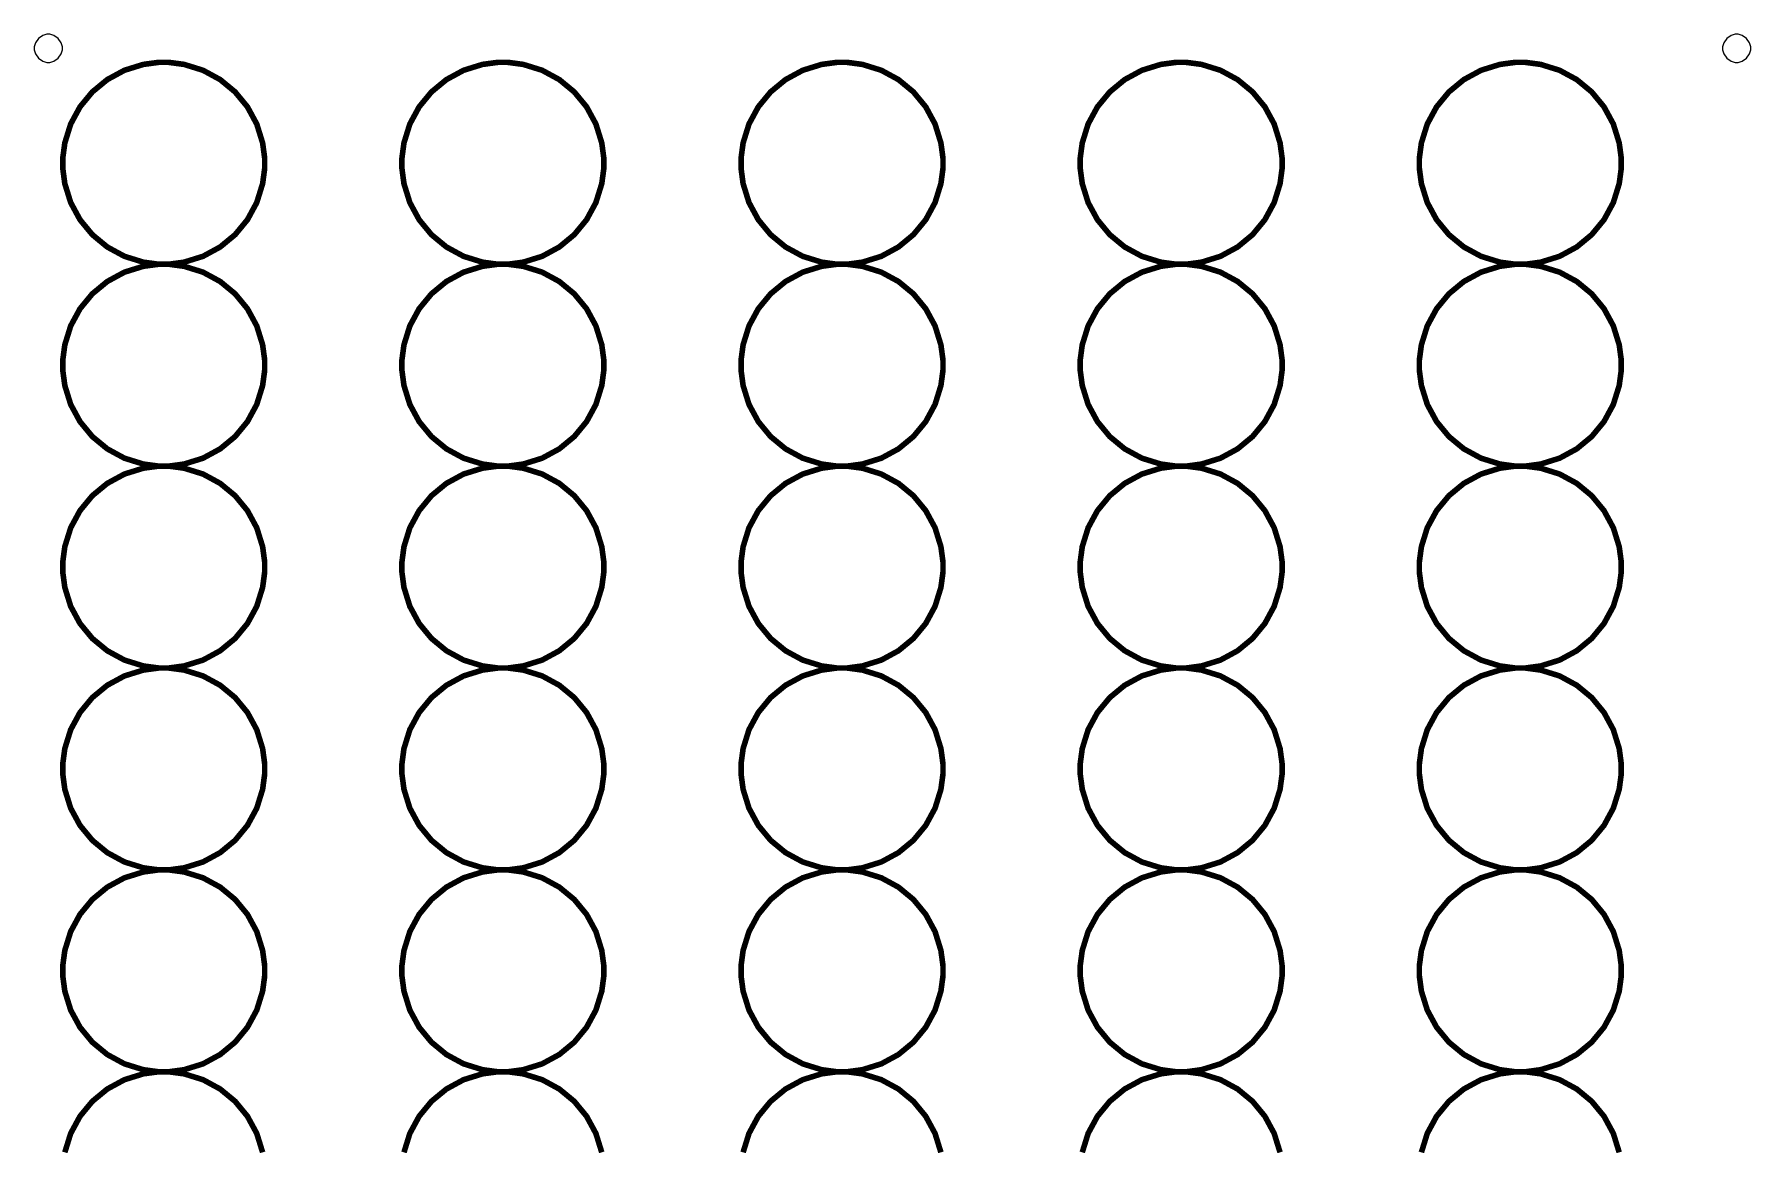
# Model space of a CAD drawing. Extents: x 0 to 216, y 0 to 279.
# Drawn here: x 0 to 215.9, y 139.7 to 279.4 of the extents above; entities that cross this region are included whole.
import ezdxf

# ---------------------------------------------------------------- set-up
doc = ezdxf.new("R2010")
doc.units = 0
doc.layers.add('C00-00-00-BLACK', color=7, linetype='CONTINUOUS')

msp = doc.modelspace()

# ---------------------------------------------------------------- linework, layer by layer
at = {"layer": 'C00-00-00-BLACK'}
for points in [[(3.52778, 277.636), (3.52778, 277.808), (3.3886, 278.324), (3.01101, 278.885), (2.45015, 279.262), (1.93477, 279.4), (1.76389, 279.4), (1.59163, 279.4), (1.07625, 279.262), (0.515387, 278.885), (0.137804, 278.324), (0, 277.808), (0, 277.636), (0, 277.465), (0.137804, 276.95), (0.515387, 276.389), (1.07625, 276.012), (1.59163, 275.872), (1.76389, 275.872), (1.93477, 275.872), (2.45015, 276.012), (3.01101, 276.389), (3.3886, 276.95), (3.52778, 277.465), (3.52778, 277.636)], [(3.52778, 277.636), (3.52778, 277.808), (3.3886, 278.324), (3.01101, 278.885), (2.45015, 279.262), (1.93477, 279.4), (1.76389, 279.4), (1.59163, 279.4), (1.07625, 279.262), (0.515387, 278.885), (0.137804, 278.324), (0, 277.808), (0, 277.636), (0, 277.465), (0.137804, 276.95), (0.515387, 276.389), (1.07625, 276.012), (1.59163, 275.872), (1.76389, 275.872), (1.93477, 275.872), (2.45015, 276.012), (3.01101, 276.389), (3.3886, 276.95), (3.52778, 277.465), (3.52778, 277.636)], [(3.52778, 277.636), (3.52778, 277.808), (3.3886, 278.324), (3.01101, 278.885), (2.45015, 279.262), (1.93477, 279.4), (1.76389, 279.4), (1.59163, 279.4), (1.07625, 279.262), (0.515387, 278.885), (0.137804, 278.324), (0, 277.808), (0, 277.636), (0, 277.465), (0.137804, 276.95), (0.515387, 276.389), (1.07625, 276.012), (1.59163, 275.872), (1.76389, 275.872), (1.93477, 275.872), (2.45015, 276.012), (3.01101, 276.389), (3.3886, 276.95), (3.52778, 277.465), (3.52778, 277.636)], [(3.52778, 277.636), (3.52778, 277.808), (3.3886, 278.324), (3.01101, 278.885), (2.45015, 279.262), (1.93477, 279.4), (1.76389, 279.4), (1.59163, 279.4), (1.07625, 279.262), (0.515387, 278.885), (0.137804, 278.324), (0, 277.808), (0, 277.636), (0, 277.465), (0.137804, 276.95), (0.515387, 276.389), (1.07625, 276.012), (1.59163, 275.872), (1.76389, 275.872), (1.93477, 275.872), (2.45015, 276.012), (3.01101, 276.389), (3.3886, 276.95), (3.52778, 277.465), (3.52778, 277.636)], [(3.52778, 277.636), (3.52778, 277.808), (3.3886, 278.324), (3.01101, 278.885), (2.45015, 279.262), (1.93477, 279.4), (1.76389, 279.4), (1.59163, 279.4), (1.07625, 279.262), (0.515387, 278.885), (0.137804, 278.324), (0, 277.808), (0, 277.636), (0, 277.465), (0.137804, 276.95), (0.515387, 276.389), (1.07625, 276.012), (1.59163, 275.872), (1.76389, 275.872), (1.93477, 275.872), (2.45015, 276.012), (3.01101, 276.389), (3.3886, 276.95), (3.52778, 277.465), (3.52778, 277.636)], [(3.52778, 277.636), (3.52778, 277.808), (3.3886, 278.324), (3.01101, 278.885), (2.45015, 279.262), (1.93477, 279.4), (1.76389, 279.4), (1.59163, 279.4), (1.07625, 279.262), (0.515387, 278.885), (0.137804, 278.324), (0, 277.808), (0, 277.636), (0, 277.465), (0.137804, 276.95), (0.515387, 276.389), (1.07625, 276.012), (1.59163, 275.872), (1.76389, 275.872), (1.93477, 275.872), (2.45015, 276.012), (3.01101, 276.389), (3.3886, 276.95), (3.52778, 277.465), (3.52778, 277.636)], [(3.52778, 277.636), (3.52778, 277.808), (3.3886, 278.324), (3.01101, 278.885), (2.45015, 279.262), (1.93477, 279.4), (1.76389, 279.4), (1.59163, 279.4), (1.07625, 279.262), (0.515387, 278.885), (0.137804, 278.324), (0, 277.808), (0, 277.636), (0, 277.465), (0.137804, 276.95), (0.515387, 276.389), (1.07625, 276.012), (1.59163, 275.872), (1.76389, 275.872), (1.93477, 275.872), (2.45015, 276.012), (3.01101, 276.389), (3.3886, 276.95), (3.52778, 277.465), (3.52778, 277.636)], [(3.52778, 277.636), (3.52778, 277.808), (3.3886, 278.324), (3.01101, 278.885), (2.45015, 279.262), (1.93477, 279.4), (1.76389, 279.4), (1.59163, 279.4), (1.07625, 279.262), (0.515387, 278.885), (0.137804, 278.324), (0, 277.808), (0, 277.636), (0, 277.465), (0.137804, 276.95), (0.515387, 276.389), (1.07625, 276.012), (1.59163, 275.872), (1.76389, 275.872), (1.93477, 275.872), (2.45015, 276.012), (3.01101, 276.389), (3.3886, 276.95), (3.52778, 277.465), (3.52778, 277.636)], [(3.52778, 277.636), (3.52778, 277.808), (3.3886, 278.324), (3.01101, 278.885), (2.45015, 279.262), (1.93477, 279.4), (1.76389, 279.4), (1.59163, 279.4), (1.07625, 279.262), (0.515387, 278.885), (0.137804, 278.324), (0, 277.808), (0, 277.636), (0, 277.465), (0.137804, 276.95), (0.515387, 276.389), (1.07625, 276.012), (1.59163, 275.872), (1.76389, 275.872), (1.93477, 275.872), (2.45015, 276.012), (3.01101, 276.389), (3.3886, 276.95), (3.52778, 277.465), (3.52778, 277.636)], [(3.52778, 277.636), (3.52778, 277.808), (3.3886, 278.324), (3.01101, 278.885), (2.45015, 279.262), (1.93477, 279.4), (1.76389, 279.4), (1.59163, 279.4), (1.07625, 279.262), (0.515387, 278.885), (0.137804, 278.324), (0, 277.808), (0, 277.636), (0, 277.465), (0.137804, 276.95), (0.515387, 276.389), (1.07625, 276.012), (1.59163, 275.872), (1.76389, 275.872), (1.93477, 275.872), (2.45015, 276.012), (3.01101, 276.389), (3.3886, 276.95), (3.52778, 277.465), (3.52778, 277.636)], [(215.9, 277.636), (215.9, 277.808), (215.761, 278.324), (215.383, 278.885), (214.822, 279.262), (214.307, 279.4), (214.136, 279.4), (213.964, 279.4), (213.449, 279.262), (212.888, 278.885), (212.51, 278.324), (212.372, 277.808), (212.372, 277.636), (212.372, 277.465), (212.51, 276.95), (212.888, 276.389), (213.449, 276.012), (213.964, 275.872), (214.136, 275.872), (214.307, 275.872), (214.822, 276.012), (215.383, 276.389), (215.761, 276.95), (215.9, 277.465), (215.9, 277.636)], [(215.9, 277.636), (215.9, 277.808), (215.761, 278.324), (215.383, 278.885), (214.822, 279.262), (214.307, 279.4), (214.136, 279.4), (213.964, 279.4), (213.449, 279.262), (212.888, 278.885), (212.51, 278.324), (212.372, 277.808), (212.372, 277.636), (212.372, 277.465), (212.51, 276.95), (212.888, 276.389), (213.449, 276.012), (213.964, 275.872), (214.136, 275.872), (214.307, 275.872), (214.822, 276.012), (215.383, 276.389), (215.761, 276.95), (215.9, 277.465), (215.9, 277.636)], [(215.9, 277.636), (215.9, 277.808), (215.761, 278.324), (215.383, 278.885), (214.822, 279.262), (214.307, 279.4), (214.136, 279.4), (213.964, 279.4), (213.449, 279.262), (212.888, 278.885), (212.51, 278.324), (212.372, 277.808), (212.372, 277.636), (212.372, 277.465), (212.51, 276.95), (212.888, 276.389), (213.449, 276.012), (213.964, 275.872), (214.136, 275.872), (214.307, 275.872), (214.822, 276.012), (215.383, 276.389), (215.761, 276.95), (215.9, 277.465), (215.9, 277.636)], [(215.9, 277.636), (215.9, 277.808), (215.761, 278.324), (215.383, 278.885), (214.822, 279.262), (214.307, 279.4), (214.136, 279.4), (213.964, 279.4), (213.449, 279.262), (212.888, 278.885), (212.51, 278.324), (212.372, 277.808), (212.372, 277.636), (212.372, 277.465), (212.51, 276.95), (212.888, 276.389), (213.449, 276.012), (213.964, 275.872), (214.136, 275.872), (214.307, 275.872), (214.822, 276.012), (215.383, 276.389), (215.761, 276.95), (215.9, 277.465), (215.9, 277.636)], [(215.9, 277.636), (215.9, 277.808), (215.761, 278.324), (215.383, 278.885), (214.822, 279.262), (214.307, 279.4), (214.136, 279.4), (213.964, 279.4), (213.449, 279.262), (212.888, 278.885), (212.51, 278.324), (212.372, 277.808), (212.372, 277.636), (212.372, 277.465), (212.51, 276.95), (212.888, 276.389), (213.449, 276.012), (213.964, 275.872), (214.136, 275.872), (214.307, 275.872), (214.822, 276.012), (215.383, 276.389), (215.761, 276.95), (215.9, 277.465), (215.9, 277.636)], [(215.9, 277.636), (215.9, 277.808), (215.761, 278.324), (215.383, 278.885), (214.822, 279.262), (214.307, 279.4), (214.136, 279.4), (213.964, 279.4), (213.449, 279.262), (212.888, 278.885), (212.51, 278.324), (212.372, 277.808), (212.372, 277.636), (212.372, 277.465), (212.51, 276.95), (212.888, 276.389), (213.449, 276.012), (213.964, 275.872), (214.136, 275.872), (214.307, 275.872), (214.822, 276.012), (215.383, 276.389), (215.761, 276.95), (215.9, 277.465), (215.9, 277.636)], [(215.9, 277.636), (215.9, 277.808), (215.761, 278.324), (215.383, 278.885), (214.822, 279.262), (214.307, 279.4), (214.136, 279.4), (213.964, 279.4), (213.449, 279.262), (212.888, 278.885), (212.51, 278.324), (212.372, 277.808), (212.372, 277.636), (212.372, 277.465), (212.51, 276.95), (212.888, 276.389), (213.449, 276.012), (213.964, 275.872), (214.136, 275.872), (214.307, 275.872), (214.822, 276.012), (215.383, 276.389), (215.761, 276.95), (215.9, 277.465), (215.9, 277.636)], [(215.9, 277.636), (215.9, 277.808), (215.761, 278.324), (215.383, 278.885), (214.822, 279.262), (214.307, 279.4), (214.136, 279.4), (213.964, 279.4), (213.449, 279.262), (212.888, 278.885), (212.51, 278.324), (212.372, 277.808), (212.372, 277.636), (212.372, 277.465), (212.51, 276.95), (212.888, 276.389), (213.449, 276.012), (213.964, 275.872), (214.136, 275.872), (214.307, 275.872), (214.822, 276.012), (215.383, 276.389), (215.761, 276.95), (215.9, 277.465), (215.9, 277.636)], [(215.9, 277.636), (215.9, 277.808), (215.761, 278.324), (215.383, 278.885), (214.822, 279.262), (214.307, 279.4), (214.136, 279.4), (213.964, 279.4), (213.449, 279.262), (212.888, 278.885), (212.51, 278.324), (212.372, 277.808), (212.372, 277.636), (212.372, 277.465), (212.51, 276.95), (212.888, 276.389), (213.449, 276.012), (213.964, 275.872), (214.136, 275.872), (214.307, 275.872), (214.822, 276.012), (215.383, 276.389), (215.761, 276.95), (215.9, 277.465), (215.9, 277.636)], [(215.9, 277.636), (215.9, 277.808), (215.761, 278.324), (215.383, 278.885), (214.822, 279.262), (214.307, 279.4), (214.136, 279.4), (213.964, 279.4), (213.449, 279.262), (212.888, 278.885), (212.51, 278.324), (212.372, 277.808), (212.372, 277.636), (212.372, 277.465), (212.51, 276.95), (212.888, 276.389), (213.449, 276.012), (213.964, 275.872), (214.136, 275.872), (214.307, 275.872), (214.822, 276.012), (215.383, 276.389), (215.761, 276.95), (215.9, 277.465), (215.9, 277.636)]]:
    msp.add_lwpolyline(points, close=True, dxfattribs=at)
at = {"layer": 'C00-00-00-BLACK', "const_width": 0.705556}
for points in [[(28.9774, 263.172), (28.9774, 263.813), (28.7183, 265.733), (27.9783, 268.115), (26.807, 270.273), (25.2567, 272.153), (23.377, 273.703), (21.219, 274.875), (18.8364, 275.615), (16.9168, 275.872), (16.2774, 275.872), (15.6366, 275.872), (13.717, 275.615), (11.3344, 274.875), (9.17635, 273.703), (7.29671, 272.153), (5.74643, 270.273), (4.5751, 268.115), (3.83508, 265.733), (3.57738, 263.813), (3.57738, 263.172), (3.57738, 262.533), (3.83508, 260.613), (4.5751, 258.231), (5.74643, 256.073), (7.29671, 254.193), (9.17635, 252.643), (11.3344, 251.471), (13.717, 250.731), (15.6366, 250.472), (16.2774, 250.472), (16.9168, 250.472), (18.8364, 250.731), (21.219, 251.471), (23.377, 252.643), (25.2567, 254.193), (26.807, 256.073), (27.9783, 258.231), (28.7183, 260.613), (28.9774, 262.533), (28.9774, 263.172)], [(71.6386, 263.172), (71.6386, 263.813), (71.3796, 265.733), (70.6395, 268.115), (69.4683, 270.273), (67.9178, 272.153), (66.0382, 273.703), (63.8803, 274.875), (61.4976, 275.615), (59.5782, 275.872), (58.9386, 275.872), (58.2979, 275.872), (56.3785, 275.615), (53.9958, 274.875), (51.8375, 273.703), (49.9579, 272.153), (48.4078, 270.273), (47.2362, 268.115), (46.4965, 265.733), (46.2386, 263.813), (46.2386, 263.172), (46.2386, 262.533), (46.4965, 260.613), (47.2362, 258.231), (48.4078, 256.073), (49.9579, 254.193), (51.8375, 252.643), (53.9958, 251.471), (56.3785, 250.731), (58.2979, 250.472), (58.9386, 250.472), (59.5782, 250.472), (61.4976, 250.731), (63.8803, 251.471), (66.0382, 252.643), (67.9178, 254.193), (69.4683, 256.073), (70.6395, 258.231), (71.3796, 260.613), (71.6386, 262.533), (71.6386, 263.172)], [(114.3, 263.172), (114.3, 263.813), (114.041, 265.733), (113.301, 268.115), (112.13, 270.273), (110.579, 272.153), (108.7, 273.703), (106.542, 274.875), (104.159, 275.615), (102.24, 275.872), (101.6, 275.872), (100.959, 275.872), (99.0395, 275.615), (96.6569, 274.875), (94.4989, 273.703), (92.6193, 272.153), (91.0689, 270.273), (89.8977, 268.115), (89.1575, 265.733), (88.9, 263.813), (88.9, 263.172), (88.9, 262.533), (89.1575, 260.613), (89.8977, 258.231), (91.0689, 256.073), (92.6193, 254.193), (94.4989, 252.643), (96.6569, 251.471), (99.0395, 250.731), (100.959, 250.472), (101.6, 250.472), (102.24, 250.472), (104.159, 250.731), (106.542, 251.471), (108.7, 252.643), (110.579, 254.193), (112.13, 256.073), (113.301, 258.231), (114.041, 260.613), (114.3, 262.533), (114.3, 263.172)], [(156.961, 263.172), (156.961, 263.813), (156.702, 265.733), (155.962, 268.115), (154.791, 270.273), (153.241, 272.153), (151.361, 273.703), (149.203, 274.875), (146.82, 275.615), (144.901, 275.872), (144.261, 275.872), (143.62, 275.872), (141.701, 275.615), (139.318, 274.875), (137.16, 273.703), (135.281, 272.153), (133.73, 270.273), (132.559, 268.115), (131.819, 265.733), (131.561, 263.813), (131.561, 263.172), (131.561, 262.533), (131.819, 260.613), (132.559, 258.231), (133.73, 256.073), (135.281, 254.193), (137.16, 252.643), (139.318, 251.471), (141.701, 250.731), (143.62, 250.472), (144.261, 250.472), (144.901, 250.472), (146.82, 250.731), (149.203, 251.471), (151.361, 252.643), (153.241, 254.193), (154.791, 256.073), (155.962, 258.231), (156.702, 260.613), (156.961, 262.533), (156.961, 263.172)], [(199.622, 263.172), (199.622, 263.813), (199.364, 265.733), (198.623, 268.115), (197.452, 270.273), (195.902, 272.153), (194.022, 273.703), (191.864, 274.875), (189.482, 275.615), (187.562, 275.872), (186.922, 275.872), (186.282, 275.872), (184.362, 275.615), (181.98, 274.875), (179.821, 273.703), (177.942, 272.153), (176.392, 270.273), (175.22, 268.115), (174.48, 265.733), (174.222, 263.813), (174.222, 263.172), (174.222, 262.533), (174.48, 260.613), (175.22, 258.231), (176.392, 256.073), (177.942, 254.193), (179.821, 252.643), (181.98, 251.471), (184.362, 250.731), (186.282, 250.472), (186.922, 250.472), (187.562, 250.472), (189.482, 250.731), (191.864, 251.471), (194.022, 252.643), (195.902, 254.193), (197.452, 256.073), (198.623, 258.231), (199.364, 260.613), (199.622, 262.533), (199.622, 263.172)], [(28.9774, 237.772), (28.9774, 238.413), (28.7183, 240.333), (27.9783, 242.715), (26.807, 244.873), (25.2567, 246.753), (23.377, 248.303), (21.219, 249.475), (18.8364, 250.215), (16.9168, 250.472), (16.2774, 250.472), (15.6366, 250.472), (13.717, 250.215), (11.3344, 249.475), (9.17635, 248.303), (7.29671, 246.753), (5.74643, 244.873), (4.5751, 242.715), (3.83508, 240.333), (3.57738, 238.413), (3.57738, 237.772), (3.57738, 237.133), (3.83508, 235.213), (4.5751, 232.831), (5.74643, 230.673), (7.29671, 228.793), (9.17635, 227.243), (11.3344, 226.071), (13.717, 225.331), (15.6366, 225.072), (16.2774, 225.072), (16.9168, 225.072), (18.8364, 225.331), (21.219, 226.071), (23.377, 227.243), (25.2567, 228.793), (26.807, 230.673), (27.9783, 232.831), (28.7183, 235.213), (28.9774, 237.133), (28.9774, 237.772)], [(71.6386, 237.772), (71.6386, 238.413), (71.3796, 240.333), (70.6395, 242.715), (69.4683, 244.873), (67.9178, 246.753), (66.0382, 248.303), (63.8803, 249.475), (61.4976, 250.215), (59.5782, 250.472), (58.9386, 250.472), (58.2979, 250.472), (56.3785, 250.215), (53.9958, 249.475), (51.8375, 248.303), (49.9579, 246.753), (48.4078, 244.873), (47.2362, 242.715), (46.4965, 240.333), (46.2386, 238.413), (46.2386, 237.772), (46.2386, 237.133), (46.4965, 235.213), (47.2362, 232.831), (48.4078, 230.673), (49.9579, 228.793), (51.8375, 227.243), (53.9958, 226.071), (56.3785, 225.331), (58.2979, 225.072), (58.9386, 225.072), (59.5782, 225.072), (61.4976, 225.331), (63.8803, 226.071), (66.0382, 227.243), (67.9178, 228.793), (69.4683, 230.673), (70.6395, 232.831), (71.3796, 235.213), (71.6386, 237.133), (71.6386, 237.772)], [(114.3, 237.772), (114.3, 238.413), (114.041, 240.333), (113.301, 242.715), (112.13, 244.873), (110.579, 246.753), (108.7, 248.303), (106.542, 249.475), (104.159, 250.215), (102.24, 250.472), (101.6, 250.472), (100.959, 250.472), (99.0395, 250.215), (96.6569, 249.475), (94.4989, 248.303), (92.6193, 246.753), (91.0689, 244.873), (89.8977, 242.715), (89.1575, 240.333), (88.9, 238.413), (88.9, 237.772), (88.9, 237.133), (89.1575, 235.213), (89.8977, 232.831), (91.0689, 230.673), (92.6193, 228.793), (94.4989, 227.243), (96.6569, 226.071), (99.0395, 225.331), (100.959, 225.072), (101.6, 225.072), (102.24, 225.072), (104.159, 225.331), (106.542, 226.071), (108.7, 227.243), (110.579, 228.793), (112.13, 230.673), (113.301, 232.831), (114.041, 235.213), (114.3, 237.133), (114.3, 237.772)], [(156.961, 237.772), (156.961, 238.413), (156.702, 240.333), (155.962, 242.715), (154.791, 244.873), (153.241, 246.753), (151.361, 248.303), (149.203, 249.475), (146.82, 250.215), (144.901, 250.472), (144.261, 250.472), (143.62, 250.472), (141.701, 250.215), (139.318, 249.475), (137.16, 248.303), (135.281, 246.753), (133.73, 244.873), (132.559, 242.715), (131.819, 240.333), (131.561, 238.413), (131.561, 237.772), (131.561, 237.133), (131.819, 235.213), (132.559, 232.831), (133.73, 230.673), (135.281, 228.793), (137.16, 227.243), (139.318, 226.071), (141.701, 225.331), (143.62, 225.072), (144.261, 225.072), (144.901, 225.072), (146.82, 225.331), (149.203, 226.071), (151.361, 227.243), (153.241, 228.793), (154.791, 230.673), (155.962, 232.831), (156.702, 235.213), (156.961, 237.133), (156.961, 237.772)], [(199.622, 237.772), (199.622, 238.413), (199.364, 240.333), (198.623, 242.715), (197.452, 244.873), (195.902, 246.753), (194.022, 248.303), (191.864, 249.475), (189.482, 250.215), (187.562, 250.472), (186.922, 250.472), (186.282, 250.472), (184.362, 250.215), (181.98, 249.475), (179.821, 248.303), (177.942, 246.753), (176.392, 244.873), (175.22, 242.715), (174.48, 240.333), (174.222, 238.413), (174.222, 237.772), (174.222, 237.133), (174.48, 235.213), (175.22, 232.831), (176.392, 230.673), (177.942, 228.793), (179.821, 227.243), (181.98, 226.071), (184.362, 225.331), (186.282, 225.072), (186.922, 225.072), (187.562, 225.072), (189.482, 225.331), (191.864, 226.071), (194.022, 227.243), (195.902, 228.793), (197.452, 230.673), (198.623, 232.831), (199.364, 235.213), (199.622, 237.133), (199.622, 237.772)], [(28.9774, 212.372), (28.9774, 213.013), (28.7183, 214.933), (27.9783, 217.315), (26.807, 219.473), (25.2567, 221.353), (23.377, 222.903), (21.219, 224.075), (18.8364, 224.815), (16.9168, 225.072), (16.2774, 225.072), (15.6366, 225.072), (13.717, 224.815), (11.3344, 224.075), (9.17635, 222.903), (7.29671, 221.353), (5.74643, 219.473), (4.5751, 217.315), (3.83508, 214.933), (3.57738, 213.013), (3.57738, 212.372), (3.57738, 211.733), (3.83508, 209.813), (4.5751, 207.431), (5.74643, 205.273), (7.29671, 203.393), (9.17635, 201.843), (11.3344, 200.671), (13.717, 199.931), (15.6366, 199.672), (16.2774, 199.672), (16.9168, 199.672), (18.8364, 199.931), (21.219, 200.671), (23.377, 201.843), (25.2567, 203.393), (26.807, 205.273), (27.9783, 207.431), (28.7183, 209.813), (28.9774, 211.733), (28.9774, 212.372)], [(71.6386, 212.372), (71.6386, 213.013), (71.3796, 214.933), (70.6395, 217.315), (69.4683, 219.473), (67.9178, 221.353), (66.0382, 222.903), (63.8803, 224.075), (61.4976, 224.815), (59.5782, 225.072), (58.9386, 225.072), (58.2979, 225.072), (56.3785, 224.815), (53.9958, 224.075), (51.8375, 222.903), (49.9579, 221.353), (48.4078, 219.473), (47.2362, 217.315), (46.4965, 214.933), (46.2386, 213.013), (46.2386, 212.372), (46.2386, 211.733), (46.4965, 209.813), (47.2362, 207.431), (48.4078, 205.273), (49.9579, 203.393), (51.8375, 201.843), (53.9958, 200.671), (56.3785, 199.931), (58.2979, 199.672), (58.9386, 199.672), (59.5782, 199.672), (61.4976, 199.931), (63.8803, 200.671), (66.0382, 201.843), (67.9178, 203.393), (69.4683, 205.273), (70.6395, 207.431), (71.3796, 209.813), (71.6386, 211.733), (71.6386, 212.372)], [(114.3, 212.372), (114.3, 213.013), (114.041, 214.933), (113.301, 217.315), (112.13, 219.473), (110.579, 221.353), (108.7, 222.903), (106.542, 224.075), (104.159, 224.815), (102.24, 225.072), (101.6, 225.072), (100.959, 225.072), (99.0395, 224.815), (96.6569, 224.075), (94.4989, 222.903), (92.6193, 221.353), (91.0689, 219.473), (89.8977, 217.315), (89.1575, 214.933), (88.9, 213.013), (88.9, 212.372), (88.9, 211.733), (89.1575, 209.813), (89.8977, 207.431), (91.0689, 205.273), (92.6193, 203.393), (94.4989, 201.843), (96.6569, 200.671), (99.0395, 199.931), (100.959, 199.672), (101.6, 199.672), (102.24, 199.672), (104.159, 199.931), (106.542, 200.671), (108.7, 201.843), (110.579, 203.393), (112.13, 205.273), (113.301, 207.431), (114.041, 209.813), (114.3, 211.733), (114.3, 212.372)], [(156.961, 212.372), (156.961, 213.013), (156.702, 214.933), (155.962, 217.315), (154.791, 219.473), (153.241, 221.353), (151.361, 222.903), (149.203, 224.075), (146.82, 224.815), (144.901, 225.072), (144.261, 225.072), (143.62, 225.072), (141.701, 224.815), (139.318, 224.075), (137.16, 222.903), (135.281, 221.353), (133.73, 219.473), (132.559, 217.315), (131.819, 214.933), (131.561, 213.013), (131.561, 212.372), (131.561, 211.733), (131.819, 209.813), (132.559, 207.431), (133.73, 205.273), (135.281, 203.393), (137.16, 201.843), (139.318, 200.671), (141.701, 199.931), (143.62, 199.672), (144.261, 199.672), (144.901, 199.672), (146.82, 199.931), (149.203, 200.671), (151.361, 201.843), (153.241, 203.393), (154.791, 205.273), (155.962, 207.431), (156.702, 209.813), (156.961, 211.733), (156.961, 212.372)], [(199.622, 212.372), (199.622, 213.013), (199.364, 214.933), (198.623, 217.315), (197.452, 219.473), (195.902, 221.353), (194.022, 222.903), (191.864, 224.075), (189.482, 224.815), (187.562, 225.072), (186.922, 225.072), (186.282, 225.072), (184.362, 224.815), (181.98, 224.075), (179.821, 222.903), (177.942, 221.353), (176.392, 219.473), (175.22, 217.315), (174.48, 214.933), (174.222, 213.013), (174.222, 212.372), (174.222, 211.733), (174.48, 209.813), (175.22, 207.431), (176.392, 205.273), (177.942, 203.393), (179.821, 201.843), (181.98, 200.671), (184.362, 199.931), (186.282, 199.672), (186.922, 199.672), (187.562, 199.672), (189.482, 199.931), (191.864, 200.671), (194.022, 201.843), (195.902, 203.393), (197.452, 205.273), (198.623, 207.431), (199.364, 209.813), (199.622, 211.733), (199.622, 212.372)], [(28.9774, 186.972), (28.9774, 187.613), (28.7183, 189.533), (27.9783, 191.915), (26.807, 194.073), (25.2567, 195.953), (23.377, 197.503), (21.219, 198.675), (18.8364, 199.415), (16.9168, 199.672), (16.2774, 199.672), (15.6366, 199.672), (13.717, 199.415), (11.3344, 198.675), (9.17635, 197.503), (7.29671, 195.953), (5.74643, 194.073), (4.5751, 191.915), (3.83508, 189.533), (3.57738, 187.613), (3.57738, 186.972), (3.57738, 186.333), (3.83508, 184.413), (4.5751, 182.031), (5.74643, 179.873), (7.29671, 177.993), (9.17635, 176.443), (11.3344, 175.271), (13.717, 174.531), (15.6366, 174.272), (16.2774, 174.272), (16.9168, 174.272), (18.8364, 174.531), (21.219, 175.271), (23.377, 176.443), (25.2567, 177.993), (26.807, 179.873), (27.9783, 182.031), (28.7183, 184.413), (28.9774, 186.333), (28.9774, 186.972)], [(71.6386, 186.972), (71.6386, 187.613), (71.3796, 189.533), (70.6395, 191.915), (69.4683, 194.073), (67.9178, 195.953), (66.0382, 197.503), (63.8803, 198.675), (61.4976, 199.415), (59.5782, 199.672), (58.9386, 199.672), (58.2979, 199.672), (56.3785, 199.415), (53.9958, 198.675), (51.8375, 197.503), (49.9579, 195.953), (48.4078, 194.073), (47.2362, 191.915), (46.4965, 189.533), (46.2386, 187.613), (46.2386, 186.972), (46.2386, 186.333), (46.4965, 184.413), (47.2362, 182.031), (48.4078, 179.873), (49.9579, 177.993), (51.8375, 176.443), (53.9958, 175.271), (56.3785, 174.531), (58.2979, 174.272), (58.9386, 174.272), (59.5782, 174.272), (61.4976, 174.531), (63.8803, 175.271), (66.0382, 176.443), (67.9178, 177.993), (69.4683, 179.873), (70.6395, 182.031), (71.3796, 184.413), (71.6386, 186.333), (71.6386, 186.972)], [(114.3, 186.972), (114.3, 187.613), (114.041, 189.533), (113.301, 191.915), (112.13, 194.073), (110.579, 195.953), (108.7, 197.503), (106.542, 198.675), (104.159, 199.415), (102.24, 199.672), (101.6, 199.672), (100.959, 199.672), (99.0395, 199.415), (96.6569, 198.675), (94.4989, 197.503), (92.6193, 195.953), (91.0689, 194.073), (89.8977, 191.915), (89.1575, 189.533), (88.9, 187.613), (88.9, 186.972), (88.9, 186.333), (89.1575, 184.413), (89.8977, 182.031), (91.0689, 179.873), (92.6193, 177.993), (94.4989, 176.443), (96.6569, 175.271), (99.0395, 174.531), (100.959, 174.272), (101.6, 174.272), (102.24, 174.272), (104.159, 174.531), (106.542, 175.271), (108.7, 176.443), (110.579, 177.993), (112.13, 179.873), (113.301, 182.031), (114.041, 184.413), (114.3, 186.333), (114.3, 186.972)], [(156.961, 186.972), (156.961, 187.613), (156.702, 189.533), (155.962, 191.915), (154.791, 194.073), (153.241, 195.953), (151.361, 197.503), (149.203, 198.675), (146.82, 199.415), (144.901, 199.672), (144.261, 199.672), (143.62, 199.672), (141.701, 199.415), (139.318, 198.675), (137.16, 197.503), (135.281, 195.953), (133.73, 194.073), (132.559, 191.915), (131.819, 189.533), (131.561, 187.613), (131.561, 186.972), (131.561, 186.333), (131.819, 184.413), (132.559, 182.031), (133.73, 179.873), (135.281, 177.993), (137.16, 176.443), (139.318, 175.271), (141.701, 174.531), (143.62, 174.272), (144.261, 174.272), (144.901, 174.272), (146.82, 174.531), (149.203, 175.271), (151.361, 176.443), (153.241, 177.993), (154.791, 179.873), (155.962, 182.031), (156.702, 184.413), (156.961, 186.333), (156.961, 186.972)], [(199.622, 186.972), (199.622, 187.613), (199.364, 189.533), (198.623, 191.915), (197.452, 194.073), (195.902, 195.953), (194.022, 197.503), (191.864, 198.675), (189.482, 199.415), (187.562, 199.672), (186.922, 199.672), (186.282, 199.672), (184.362, 199.415), (181.98, 198.675), (179.821, 197.503), (177.942, 195.953), (176.392, 194.073), (175.22, 191.915), (174.48, 189.533), (174.222, 187.613), (174.222, 186.972), (174.222, 186.333), (174.48, 184.413), (175.22, 182.031), (176.392, 179.873), (177.942, 177.993), (179.821, 176.443), (181.98, 175.271), (184.362, 174.531), (186.282, 174.272), (186.922, 174.272), (187.562, 174.272), (189.482, 174.531), (191.864, 175.271), (194.022, 176.443), (195.902, 177.993), (197.452, 179.873), (198.623, 182.031), (199.364, 184.413), (199.622, 186.333), (199.622, 186.972)], [(28.9774, 161.572), (28.9774, 162.213), (28.7183, 164.133), (27.9783, 166.515), (26.807, 168.673), (25.2567, 170.553), (23.377, 172.103), (21.219, 173.275), (18.8364, 174.015), (16.9168, 174.272), (16.2774, 174.272), (15.6366, 174.272), (13.717, 174.015), (11.3344, 173.275), (9.17635, 172.103), (7.29671, 170.553), (5.74643, 168.673), (4.5751, 166.515), (3.83508, 164.133), (3.57738, 162.213), (3.57738, 161.572), (3.57738, 160.933), (3.83508, 159.013), (4.5751, 156.631), (5.74643, 154.473), (7.29671, 152.593), (9.17635, 151.043), (11.3344, 149.871), (13.717, 149.131), (15.6366, 148.872), (16.2774, 148.872), (16.9168, 148.872), (18.8364, 149.131), (21.219, 149.871), (23.377, 151.043), (25.2567, 152.593), (26.807, 154.473), (27.9783, 156.631), (28.7183, 159.013), (28.9774, 160.933), (28.9774, 161.572)], [(71.6386, 161.572), (71.6386, 162.213), (71.3796, 164.133), (70.6395, 166.515), (69.4683, 168.673), (67.9178, 170.553), (66.0382, 172.103), (63.8803, 173.275), (61.4976, 174.015), (59.5782, 174.272), (58.9386, 174.272), (58.2979, 174.272), (56.3785, 174.015), (53.9958, 173.275), (51.8375, 172.103), (49.9579, 170.553), (48.4078, 168.673), (47.2362, 166.515), (46.4965, 164.133), (46.2386, 162.213), (46.2386, 161.572), (46.2386, 160.933), (46.4965, 159.013), (47.2362, 156.631), (48.4078, 154.473), (49.9579, 152.593), (51.8375, 151.043), (53.9958, 149.871), (56.3785, 149.131), (58.2979, 148.872), (58.9386, 148.872), (59.5782, 148.872), (61.4976, 149.131), (63.8803, 149.871), (66.0382, 151.043), (67.9178, 152.593), (69.4683, 154.473), (70.6395, 156.631), (71.3796, 159.013), (71.6386, 160.933), (71.6386, 161.572)], [(114.3, 161.572), (114.3, 162.213), (114.041, 164.133), (113.301, 166.515), (112.13, 168.673), (110.579, 170.553), (108.7, 172.103), (106.542, 173.275), (104.159, 174.015), (102.24, 174.272), (101.6, 174.272), (100.959, 174.272), (99.0395, 174.015), (96.6569, 173.275), (94.4989, 172.103), (92.6193, 170.553), (91.0689, 168.673), (89.8977, 166.515), (89.1575, 164.133), (88.9, 162.213), (88.9, 161.572), (88.9, 160.933), (89.1575, 159.013), (89.8977, 156.631), (91.0689, 154.473), (92.6193, 152.593), (94.4989, 151.043), (96.6569, 149.871), (99.0395, 149.131), (100.959, 148.872), (101.6, 148.872), (102.24, 148.872), (104.159, 149.131), (106.542, 149.871), (108.7, 151.043), (110.579, 152.593), (112.13, 154.473), (113.301, 156.631), (114.041, 159.013), (114.3, 160.933), (114.3, 161.572)], [(156.961, 161.572), (156.961, 162.213), (156.702, 164.133), (155.962, 166.515), (154.791, 168.673), (153.241, 170.553), (151.361, 172.103), (149.203, 173.275), (146.82, 174.015), (144.901, 174.272), (144.261, 174.272), (143.62, 174.272), (141.701, 174.015), (139.318, 173.275), (137.16, 172.103), (135.281, 170.553), (133.73, 168.673), (132.559, 166.515), (131.819, 164.133), (131.561, 162.213), (131.561, 161.572), (131.561, 160.933), (131.819, 159.013), (132.559, 156.631), (133.73, 154.473), (135.281, 152.593), (137.16, 151.043), (139.318, 149.871), (141.701, 149.131), (143.62, 148.872), (144.261, 148.872), (144.901, 148.872), (146.82, 149.131), (149.203, 149.871), (151.361, 151.043), (153.241, 152.593), (154.791, 154.473), (155.962, 156.631), (156.702, 159.013), (156.961, 160.933), (156.961, 161.572)], [(199.622, 161.572), (199.622, 162.213), (199.364, 164.133), (198.623, 166.515), (197.452, 168.673), (195.902, 170.553), (194.022, 172.103), (191.864, 173.275), (189.482, 174.015), (187.562, 174.272), (186.922, 174.272), (186.282, 174.272), (184.362, 174.015), (181.98, 173.275), (179.821, 172.103), (177.942, 170.553), (176.392, 168.673), (175.22, 166.515), (174.48, 164.133), (174.222, 162.213), (174.222, 161.572), (174.222, 160.933), (174.48, 159.013), (175.22, 156.631), (176.392, 154.473), (177.942, 152.593), (179.821, 151.043), (181.98, 149.871), (184.362, 149.131), (186.282, 148.872), (186.922, 148.872), (187.562, 148.872), (189.482, 149.131), (191.864, 149.871), (194.022, 151.043), (195.902, 152.593), (197.452, 154.473), (198.623, 156.631), (199.364, 159.013), (199.622, 160.933), (199.622, 161.572)]]:
    msp.add_lwpolyline(points, close=True, dxfattribs=at)
for points in [[(28.7183, 138.733), (27.9783, 141.115), (26.807, 143.273), (25.2567, 145.153), (23.377, 146.703), (21.219, 147.875), (18.8364, 148.615), (16.9168, 148.872), (16.2774, 148.872), (15.6366, 148.872), (13.717, 148.615), (11.3344, 147.875), (9.17635, 146.703), (7.29671, 145.153), (5.74643, 143.273), (4.5751, 141.115), (3.83508, 138.733)], [(71.3796, 138.733), (70.6395, 141.115), (69.4683, 143.273), (67.9178, 145.153), (66.0382, 146.703), (63.8803, 147.875), (61.4976, 148.615), (59.5782, 148.872), (58.9386, 148.872), (58.2979, 148.872), (56.3785, 148.615), (53.9958, 147.875), (51.8375, 146.703), (49.9579, 145.153), (48.4078, 143.273), (47.2362, 141.115), (46.4965, 138.733)], [(114.041, 138.733), (113.301, 141.115), (112.13, 143.273), (110.579, 145.153), (108.7, 146.703), (106.542, 147.875), (104.159, 148.615), (102.24, 148.872), (101.6, 148.872), (100.959, 148.872), (99.0395, 148.615), (96.6569, 147.875), (94.4989, 146.703), (92.6193, 145.153), (91.0689, 143.273), (89.8977, 141.115), (89.1575, 138.733)], [(156.702, 138.733), (155.962, 141.115), (154.791, 143.273), (153.241, 145.153), (151.361, 146.703), (149.203, 147.875), (146.82, 148.615), (144.901, 148.872), (144.261, 148.872), (143.62, 148.872), (141.701, 148.615), (139.318, 147.875), (137.16, 146.703), (135.281, 145.153), (133.73, 143.273), (132.559, 141.115), (131.819, 138.733)], [(199.364, 138.733), (198.623, 141.115), (197.452, 143.273), (195.902, 145.153), (194.022, 146.703), (191.864, 147.875), (189.482, 148.615), (187.562, 148.872), (186.922, 148.872), (186.282, 148.872), (184.362, 148.615), (181.98, 147.875), (179.821, 146.703), (177.942, 145.153), (176.392, 143.273), (175.22, 141.115), (174.48, 138.733)]]:
    msp.add_lwpolyline(points, dxfattribs=at)

doc.saveas('drawing.dxf')
